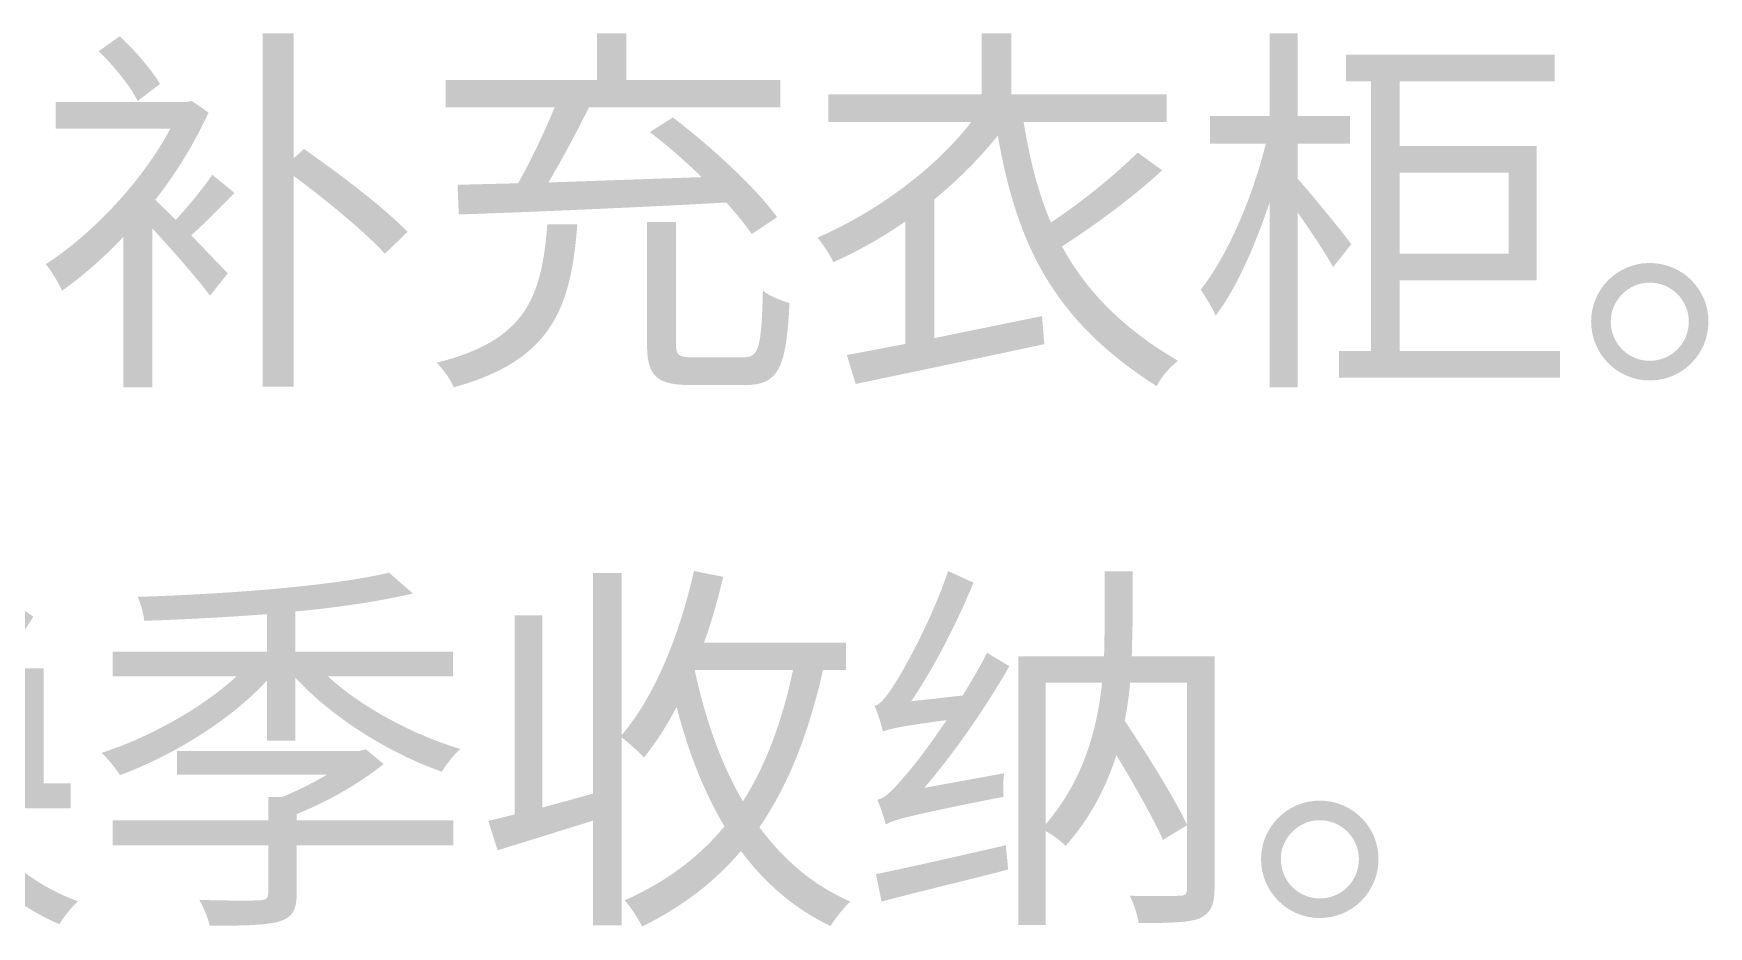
# Model space of a CAD drawing. Header units: millimetres. Extents: x -4600 to 229000, y -4300 to 19460.
# Drawn here: x 101596 to 102842, y 12971 to 13636 of the extents above; entities that cross this region are included whole.
import ezdxf

# ---------------------------------------------------------------- set-up
doc = ezdxf.new("R2010")
doc.units = ezdxf.units.MM
doc.header["$LTSCALE"] = 100
doc.layers.add('A-NOTE', color=7, linetype='Continuous', lineweight=18)

# ---------------------------------------------------------------- blocks, each defined once
blk = doc.blocks.new('A03_SHEET')
at = {"layer": 'A-NOTE'}
h = blk.add_hatch(color=256, dxfattribs=at)
edge = h.paths.add_edge_path()
edge.add_line((21766.6, 13635.7), (21766.6, 13372.9))
edge.add_line((21766.6, 13372.9), (21789.5, 13372.9))
edge.add_line((21789.5, 13372.9), (21789.5, 13529.7))
edge.add_spline(control_points=[(21789.5, 13529.7), (21814.4, 13511.3), (21842.8, 13487.8), (21857.4, 13471.8)], knot_values=[0, 0, 0, 0, 1, 1, 1, 1], degree=3, periodic=0)
edge.add_line((21857.4, 13471.8), (21874.3, 13488.1))
edge.add_spline(control_points=[(21874.3, 13488.1), (21857.7, 13505.3), (21823.3, 13531.7), (21797.2, 13549.7)], knot_values=[0, 0, 0, 0, 1, 1, 1, 1], degree=3, periodic=0)
edge.add_line((21797.2, 13549.7), (21789.5, 13542.8))
edge.add_line((21789.5, 13542.8), (21789.5, 13635.7))
edge.add_line((21789.5, 13635.7), (21766.6, 13635.7))
h = blk.add_hatch(color=256, dxfattribs=at)
edge = h.paths.add_edge_path()
edge.add_line((22015.2, 13635.7), (22015.2, 13601))
edge.add_line((22015.2, 13601), (21902.6, 13601))
edge.add_line((21902.6, 13601), (21902.6, 13580.6))
edge.add_line((21902.6, 13580.6), (21983.7, 13580.6))
edge.add_spline(control_points=[(21983.7, 13580.6), (21976.3, 13562.6), (21966, 13540.8), (21956.5, 13524.2)], knot_values=[0, 0, 0, 0, 1, 1, 1, 1], degree=3, periodic=0)
edge.add_line((21956.5, 13524.2), (21911.5, 13523.1))
edge.add_line((21911.5, 13523.1), (21912.4, 13501))
edge.add_spline(control_points=[(21912.4, 13501), (21962.5, 13502.7), (22039.3, 13505.9), (22111.5, 13509.9)], knot_values=[0, 0, 0, 0, 1, 1, 1, 1], degree=3, periodic=0)
edge.add_spline(control_points=[(22111.5, 13509.9), (22119.2, 13501.3), (22125.8, 13493.3), (22130.4, 13486.4)], knot_values=[0, 0, 0, 0, 1, 1, 1, 1], degree=3, periodic=0)
edge.add_line((22130.4, 13486.4), (22149.3, 13499))
edge.add_spline(control_points=[(22149.3, 13499), (22133.6, 13520.8), (22100, 13551.7), (22071.7, 13573.2)], knot_values=[0, 0, 0, 0, 1, 1, 1, 1], degree=3, periodic=0)
edge.add_line((22071.7, 13573.2), (22054.5, 13562.3))
edge.add_spline(control_points=[(22054.5, 13562.3), (22067.4, 13552.6), (22080.8, 13540.8), (22093.2, 13528.8)], knot_values=[0, 0, 0, 0, 1, 1, 1, 1], degree=3, periodic=0)
edge.add_line((22093.2, 13528.8), (21979.1, 13524.8))
edge.add_spline(control_points=[(21979.1, 13524.8), (21989.2, 13541.7), (22000.1, 13562.3), (22009.2, 13580.6)], knot_values=[0, 0, 0, 0, 1, 1, 1, 1], degree=3, periodic=0)
edge.add_line((22009.2, 13580.6), (22151.6, 13580.6))
edge.add_line((22151.6, 13580.6), (22151.6, 13601))
edge.add_line((22151.6, 13601), (22037, 13601))
edge.add_line((22037, 13601), (22037, 13635.7))
edge.add_line((22037, 13635.7), (22015.2, 13635.7))
h = blk.add_hatch(color=256, dxfattribs=at)
edge = h.paths.add_edge_path()
edge.add_line((22301.4, 13635.7), (22301.4, 13590.4))
edge.add_line((22301.4, 13590.4), (22187.4, 13590.4))
edge.add_line((22187.4, 13590.4), (22187.4, 13569.8))
edge.add_line((22187.4, 13569.8), (22293.7, 13569.8))
edge.add_spline(control_points=[(22293.7, 13569.8), (22267.6, 13535.7), (22224.1, 13503.3), (22179.4, 13483.8)], knot_values=[0, 0, 0, 0, 1, 1, 1, 1], degree=3, periodic=0)
edge.add_spline(control_points=[(22179.4, 13483.8), (22182.8, 13479.5), (22188.9, 13470.9), (22191.1, 13465.5)], knot_values=[0, 0, 0, 0, 1, 1, 1, 1], degree=3, periodic=0)
edge.add_spline(control_points=[(22191.1, 13465.5), (22209.8, 13473.8), (22227.8, 13484.1), (22244.7, 13495.8)], knot_values=[0, 0, 0, 0, 1, 1, 1, 1], degree=3, periodic=0)
edge.add_line((22244.7, 13495.8), (22244.7, 13404.7))
edge.add_line((22244.7, 13404.7), (22201.2, 13396.4))
edge.add_line((22201.2, 13396.4), (22207.8, 13374.9))
edge.add_spline(control_points=[(22207.8, 13374.9), (22245, 13382.7), (22298.6, 13393.9), (22348.1, 13404.5)], knot_values=[0, 0, 0, 0, 1, 1, 1, 1], degree=3, periodic=0)
edge.add_line((22348.1, 13404.5), (22346.4, 13425.4))
edge.add_line((22346.4, 13425.4), (22266.2, 13409))
edge.add_line((22266.2, 13409), (22266.2, 13512.2))
edge.add_spline(control_points=[(22266.2, 13512.2), (22284, 13526.8), (22300, 13542.8), (22313.5, 13559.7)], knot_values=[0, 0, 0, 0, 1, 1, 1, 1], degree=3, periodic=0)
edge.add_spline(control_points=[(22313.5, 13559.7), (22327.8, 13477.8), (22355.3, 13421.9), (22431.8, 13373.2)], knot_values=[0, 0, 0, 0, 1, 1, 1, 1], degree=3, periodic=0)
edge.add_spline(control_points=[(22431.8, 13373.2), (22434.7, 13379.8), (22441.8, 13387.8), (22447.6, 13392.1)], knot_values=[0, 0, 0, 0, 1, 1, 1, 1], degree=3, periodic=0)
edge.add_spline(control_points=[(22447.6, 13392.1), (22406, 13416.5), (22379.4, 13444), (22361.3, 13477.2)], knot_values=[0, 0, 0, 0, 1, 1, 1, 1], degree=3, periodic=0)
edge.add_spline(control_points=[(22361.3, 13477.2), (22384.8, 13492.4), (22414.3, 13513.9), (22435.8, 13533.9)], knot_values=[0, 0, 0, 0, 1, 1, 1, 1], degree=3, periodic=0)
edge.add_line((22435.8, 13533.9), (22417.5, 13547.1))
edge.add_spline(control_points=[(22417.5, 13547.1), (22401.1, 13530.5), (22375.4, 13509.9), (22353, 13495)], knot_values=[0, 0, 0, 0, 1, 1, 1, 1], degree=3, periodic=0)
edge.add_spline(control_points=[(22353, 13495), (22343.6, 13517), (22337.3, 13541.7), (22332.7, 13569.8)], knot_values=[0, 0, 0, 0, 1, 1, 1, 1], degree=3, periodic=0)
edge.add_line((22332.7, 13569.8), (22439.2, 13569.8))
edge.add_line((22439.2, 13569.8), (22439.2, 13590.4))
edge.add_line((22439.2, 13590.4), (22323.5, 13590.4))
edge.add_line((22323.5, 13590.4), (22323.5, 13635.7))
edge.add_line((22323.5, 13635.7), (22301.4, 13635.7))
h = blk.add_hatch(color=256, dxfattribs=at)
edge = h.paths.add_edge_path()
edge.add_line((22515.7, 13635.7), (22515.7, 13574.3))
edge.add_line((22515.7, 13574.3), (22471.3, 13574.3))
edge.add_line((22471.3, 13574.3), (22471.3, 13553.7))
edge.add_line((22471.3, 13553.7), (22512.9, 13553.7))
edge.add_spline(control_points=[(22512.9, 13553.7), (22503.4, 13514.2), (22483.9, 13469.2), (22464.5, 13445.1)], knot_values=[0, 0, 0, 0, 1, 1, 1, 1], degree=3, periodic=0)
edge.add_spline(control_points=[(22464.5, 13445.1), (22467.9, 13440), (22473.3, 13431.4), (22475.6, 13425.7)], knot_values=[0, 0, 0, 0, 1, 1, 1, 1], degree=3, periodic=0)
edge.add_spline(control_points=[(22475.6, 13425.7), (22490.5, 13445.1), (22504.9, 13477.2), (22515.7, 13509.9)], knot_values=[0, 0, 0, 0, 1, 1, 1, 1], degree=3, periodic=0)
edge.add_line((22515.7, 13509.9), (22515.7, 13372.4))
edge.add_line((22515.7, 13372.4), (22536.7, 13372.4))
edge.add_line((22536.7, 13372.4), (22536.7, 13502.4))
edge.add_spline(control_points=[(22536.7, 13502.4), (22546.7, 13488.4), (22558.1, 13470.9), (22563, 13461.8)], knot_values=[0, 0, 0, 0, 1, 1, 1, 1], degree=3, periodic=0)
edge.add_line((22563, 13461.8), (22576.5, 13478.9))
edge.add_spline(control_points=[(22576.5, 13478.9), (22570.8, 13487), (22545.8, 13517.3), (22536.7, 13527.6)], knot_values=[0, 0, 0, 0, 1, 1, 1, 1], degree=3, periodic=0)
edge.add_line((22536.7, 13527.6), (22536.7, 13553.7))
edge.add_line((22536.7, 13553.7), (22575.6, 13553.7))
edge.add_line((22575.6, 13553.7), (22575.6, 13574.3))
edge.add_line((22575.6, 13574.3), (22536.7, 13574.3))
edge.add_line((22536.7, 13574.3), (22536.7, 13635.7))
edge.add_line((22536.7, 13635.7), (22515.7, 13635.7))
h = blk.add_hatch(color=256, dxfattribs=at)
edge = h.paths.add_edge_path()
edge.add_spline(control_points=[(21644.5, 13622.5), (21655.7, 13611.6), (21668.3, 13596.1), (21673.5, 13585.5)], knot_values=[0, 0, 0, 0, 1, 1, 1, 1], degree=3, periodic=0)
edge.add_line((21673.5, 13585.5), (21690.1, 13598.1))
edge.add_spline(control_points=[(21690.1, 13598.1), (21684.1, 13608.2), (21671.7, 13623), (21660, 13633.6)], knot_values=[0, 0, 0, 0, 1, 1, 1, 1], degree=3, periodic=0)
edge.add_line((21660, 13633.6), (21644.5, 13622.5))
h = blk.add_hatch(color=256, dxfattribs=at)
h.paths.add_polyline_path([(22567.3, 13399.3), (22567.3, 13379.5), (22731.8, 13379.5), (22731.8, 13399.3), (22612.6, 13399.3), (22612.6, 13452), (22714.6, 13452), (22714.6, 13552), (22612.6, 13552), (22612.6, 13600.1), (22728, 13600.1), (22728, 13619.9), (22572.5, 13619.9), (22572.5, 13600.1), (22591.1, 13600.1), (22591.1, 13399.3), (22567.3, 13399.3)])
h.paths.add_polyline_path([(22612.6, 13532.2), (22693.7, 13532.2), (22693.7, 13471.8), (22612.6, 13471.8), (22612.6, 13532.2)], flags=0)
h = blk.add_hatch(color=256, dxfattribs=at)
edge = h.paths.add_edge_path()
edge.add_line((21612.4, 13584.7), (21612.4, 13564.9))
edge.add_line((21612.4, 13564.9), (21697.8, 13564.9))
edge.add_spline(control_points=[(21697.8, 13564.9), (21676.9, 13525.6), (21639.4, 13486.1), (21605, 13464)], knot_values=[0, 0, 0, 0, 1, 1, 1, 1], degree=3, periodic=0)
edge.add_spline(control_points=[(21605, 13464), (21608.7, 13460), (21614.7, 13450), (21617.3, 13444.3)], knot_values=[0, 0, 0, 0, 1, 1, 1, 1], degree=3, periodic=0)
edge.add_spline(control_points=[(21617.3, 13444.3), (21632.2, 13454.9), (21648, 13468.6), (21662.9, 13484.4)], knot_values=[0, 0, 0, 0, 1, 1, 1, 1], degree=3, periodic=0)
edge.add_line((21662.9, 13484.4), (21662.9, 13372.4))
edge.add_line((21662.9, 13372.4), (21684.3, 13372.4))
edge.add_line((21684.3, 13372.4), (21684.3, 13490.7))
edge.add_spline(control_points=[(21684.3, 13490.7), (21699.2, 13474.6), (21719, 13452), (21727.3, 13440.6)], knot_values=[0, 0, 0, 0, 1, 1, 1, 1], degree=3, periodic=0)
edge.add_line((21727.3, 13440.6), (21740.5, 13457.2))
edge.add_line((21740.5, 13457.2), (21713.3, 13485.5))
edge.add_spline(control_points=[(21713.3, 13485.5), (21723.3, 13494.4), (21735, 13506.4), (21745.6, 13517)], knot_values=[0, 0, 0, 0, 1, 1, 1, 1], degree=3, periodic=0)
edge.add_line((21745.6, 13517), (21729, 13530.5))
edge.add_spline(control_points=[(21729, 13530.5), (21722.4, 13520.8), (21711.6, 13507.6), (21701.8, 13497)], knot_values=[0, 0, 0, 0, 1, 1, 1, 1], degree=3, periodic=0)
edge.add_line((21701.8, 13497), (21686.6, 13511.9))
edge.add_spline(control_points=[(21686.6, 13511.9), (21702.4, 13532.2), (21716.1, 13554.6), (21726.2, 13576.9)], knot_values=[0, 0, 0, 0, 1, 1, 1, 1], degree=3, periodic=0)
edge.add_line((21726.2, 13576.9), (21713.6, 13585.5))
edge.add_line((21713.6, 13585.5), (21709.5, 13584.7))
edge.add_line((21709.5, 13584.7), (21612.4, 13584.7))
h = blk.add_hatch(color=256, dxfattribs=at)
edge = h.paths.add_edge_path()
edge.add_spline(control_points=[(21978.3, 13493.6), (21974, 13440), (21963.1, 13407.3), (21895.8, 13390.7)], knot_values=[0, 0, 0, 0, 1, 1, 1, 1], degree=3, periodic=0)
edge.add_spline(control_points=[(21895.8, 13390.7), (21900.6, 13386.4), (21906.4, 13377.8), (21908.7, 13372.4)], knot_values=[0, 0, 0, 0, 1, 1, 1, 1], degree=3, periodic=0)
edge.add_spline(control_points=[(21908.7, 13372.4), (21981.4, 13392.4), (21996, 13431.1), (22000.6, 13493.6)], knot_values=[0, 0, 0, 0, 1, 1, 1, 1], degree=3, periodic=0)
edge.add_line((22000.6, 13493.6), (21978.3, 13493.6))
h = blk.add_hatch(color=256, dxfattribs=at)
edge = h.paths.add_edge_path()
edge.add_line((22052.5, 13495.3), (22052.5, 13405))
edge.add_spline(control_points=[(22052.5, 13405), (22052.5, 13381), (22059.1, 13374.1), (22084.9, 13374.1), (22090.3, 13374.1), (22120.1, 13374.1), (22125.8, 13374.1), (22150.2, 13374.1), (22156.2, 13386.4), (22158.5, 13435.1)], knot_values=[0, 0, 0, 0, 1, 1, 1, 2, 2, 2, 3, 3, 3, 3], degree=3, periodic=0)
edge.add_spline(control_points=[(22158.5, 13435.1), (22152.8, 13436.8), (22143.3, 13440.3), (22138.7, 13444.3)], knot_values=[0, 0, 0, 0, 1, 1, 1, 1], degree=3, periodic=0)
edge.add_spline(control_points=[(22138.7, 13444.3), (22137.6, 13401), (22135.6, 13394.7), (22124.1, 13394.7), (22117.2, 13394.7), (22092.6, 13394.7), (22087.1, 13394.7), (22076, 13394.7), (22074, 13396.1), (22074, 13405)], knot_values=[0, 0, 0, 0, 1, 1, 1, 2, 2, 2, 3, 3, 3, 3], degree=3, periodic=0)
edge.add_line((22074, 13405), (22074, 13495.3))
edge.add_line((22074, 13495.3), (22052.5, 13495.3))
h = blk.add_hatch(color=256, dxfattribs=at)
edge = h.paths.add_edge_path()
edge.add_spline(control_points=[(22798.5, 13464.9), (22774.7, 13464.9), (22755, 13445.4), (22755, 13421.4), (22755, 13397), (22774.7, 13377.5), (22798.5, 13377.5), (22822.9, 13377.5), (22842.3, 13397), (22842.3, 13421.4), (22842.3, 13445.4), (22822.9, 13464.9), (22798.5, 13464.9)], knot_values=[0, 0, 0, 0, 1, 1, 1, 2, 2, 2, 3, 3, 3, 4, 4, 4, 4], degree=3, periodic=0)
edge = h.paths.add_edge_path(flags=0)
edge.add_spline(control_points=[(22798.5, 13392.1), (22782.8, 13392.1), (22769.6, 13405), (22769.6, 13421.4), (22769.6, 13437.1), (22782.8, 13450.3), (22798.5, 13450.3), (22814.8, 13450.3), (22827.7, 13437.1), (22827.7, 13421.4), (22827.7, 13405), (22814.8, 13392.1), (22798.5, 13392.1)], knot_values=[0, 0, 0, 0, 1, 1, 1, 2, 2, 2, 3, 3, 3, 4, 4, 4, 4], degree=3, periodic=0)
h = blk.add_hatch(color=256, dxfattribs=at)
edge = h.paths.add_edge_path()
edge.add_line((21446.8, 13077.8), (21446.8, 13059.2))
edge.add_line((21446.8, 13059.2), (21516.2, 13059.2))
edge.add_spline(control_points=[(21516.2, 13059.2), (21504.7, 13034.2), (21480.9, 13008.8), (21431.4, 12987)], knot_values=[0, 0, 0, 0, 1, 1, 1, 1], degree=3, periodic=0)
edge.add_spline(control_points=[(21431.4, 12987), (21435.9, 12983), (21442.5, 12976.1), (21445.7, 12971.8)], knot_values=[0, 0, 0, 0, 1, 1, 1, 1], degree=3, periodic=0)
edge.add_spline(control_points=[(21445.7, 12971.8), (21494.4, 12994.7), (21519.9, 13021.6), (21533.4, 13048.3)], knot_values=[0, 0, 0, 0, 1, 1, 1, 1], degree=3, periodic=0)
edge.add_spline(control_points=[(21533.4, 13048.3), (21551.7, 13014.5), (21581.2, 12987), (21615.3, 12972.9)], knot_values=[0, 0, 0, 0, 1, 1, 1, 1], degree=3, periodic=0)
edge.add_spline(control_points=[(21615.3, 12972.9), (21618.2, 12978.1), (21624.5, 12985.8), (21629, 12990.1)], knot_values=[0, 0, 0, 0, 1, 1, 1, 1], degree=3, periodic=0)
edge.add_spline(control_points=[(21629, 12990.1), (21594.4, 13002.2), (21564.6, 13027.9), (21548.3, 13059.2)], knot_values=[0, 0, 0, 0, 1, 1, 1, 1], degree=3, periodic=0)
edge.add_line((21548.3, 13059.2), (21623.6, 13059.2))
edge.add_line((21623.6, 13059.2), (21623.6, 13077.8))
edge.add_line((21623.6, 13077.8), (21603.5, 13077.8))
edge.add_line((21603.5, 13077.8), (21603.5, 13163.2))
edge.add_line((21603.5, 13163.2), (21566.3, 13163.2))
edge.add_spline(control_points=[(21566.3, 13163.2), (21577.2, 13175.2), (21588.4, 13189.2), (21595.8, 13201.8)], knot_values=[0, 0, 0, 0, 1, 1, 1, 1], degree=3, periodic=0)
edge.add_line((21595.8, 13201.8), (21581.5, 13211.6))
edge.add_line((21581.5, 13211.6), (21578, 13210.4))
edge.add_line((21578, 13210.4), (21516.2, 13210.4))
edge.add_spline(control_points=[(21516.2, 13210.4), (21520.2, 13217.9), (21523.9, 13225.1), (21527.1, 13232.2)], knot_values=[0, 0, 0, 0, 1, 1, 1, 1], degree=3, periodic=0)
edge.add_line((21527.1, 13232.2), (21505.3, 13236.2))
edge.add_spline(control_points=[(21505.3, 13236.2), (21495.3, 13211.9), (21476.1, 13181.5), (21448, 13158.9)], knot_values=[0, 0, 0, 0, 1, 1, 1, 1], degree=3, periodic=0)
edge.add_spline(control_points=[(21448, 13158.9), (21452.6, 13155.7), (21459.4, 13148.6), (21462.6, 13143.7)], knot_values=[0, 0, 0, 0, 1, 1, 1, 1], degree=3, periodic=0)
edge.add_line((21462.6, 13143.7), (21467.7, 13148.3))
edge.add_line((21467.7, 13148.3), (21467.7, 13077.8))
edge.add_line((21467.7, 13077.8), (21446.8, 13077.8))
edge = h.paths.add_edge_path(flags=0)
edge.add_line((21582.1, 13077.8), (21543.7, 13077.8))
edge.add_spline(control_points=[(21543.7, 13077.8), (21546.8, 13091.3), (21547.4, 13104.2), (21547.4, 13115.6)], knot_values=[0, 0, 0, 0, 1, 1, 1, 1], degree=3, periodic=0)
edge.add_line((21547.4, 13115.6), (21547.4, 13146))
edge.add_line((21547.4, 13146), (21582.1, 13146))
edge.add_line((21582.1, 13146), (21582.1, 13077.8))
edge = h.paths.add_edge_path(flags=0)
edge.add_line((21488.4, 13077.8), (21488.4, 13146))
edge.add_line((21488.4, 13146), (21526.5, 13146))
edge.add_line((21526.5, 13146), (21526.5, 13115.9))
edge.add_spline(control_points=[(21526.5, 13115.9), (21526.5, 13104.4), (21525.9, 13091.5), (21522.8, 13077.8)], knot_values=[0, 0, 0, 0, 1, 1, 1, 1], degree=3, periodic=0)
edge.add_line((21522.8, 13077.8), (21488.4, 13077.8))
edge = h.paths.add_edge_path(flags=0)
edge.add_line((21505, 13192.1), (21564.6, 13192.1))
edge.add_spline(control_points=[(21564.6, 13192.1), (21558, 13182.4), (21549.7, 13171.8), (21541.7, 13163.2)], knot_values=[0, 0, 0, 0, 1, 1, 1, 1], degree=3, periodic=0)
edge.add_line((21541.7, 13163.2), (21482.6, 13163.2))
edge.add_spline(control_points=[(21482.6, 13163.2), (21491, 13172.6), (21498.4, 13182.4), (21505, 13192.1)], knot_values=[0, 0, 0, 0, 1, 1, 1, 1], degree=3, periodic=0)
h = blk.add_hatch(color=256, dxfattribs=at)
edge = h.paths.add_edge_path()
edge.add_spline(control_points=[(21860.5, 13234.5), (21819, 13224.5), (21739.1, 13218.5), (21673.5, 13216.5)], knot_values=[0, 0, 0, 0, 1, 1, 1, 1], degree=3, periodic=0)
edge.add_spline(control_points=[(21673.5, 13216.5), (21675.5, 13211.9), (21678, 13203.9), (21678.3, 13198.7)], knot_values=[0, 0, 0, 0, 1, 1, 1, 1], degree=3, periodic=0)
edge.add_spline(control_points=[(21678.3, 13198.7), (21707.5, 13199.6), (21739.1, 13201.3), (21769.7, 13203.6)], knot_values=[0, 0, 0, 0, 1, 1, 1, 1], degree=3, periodic=0)
edge.add_line((21769.7, 13203.6), (21769.7, 13175.8))
edge.add_line((21769.7, 13175.8), (21654.8, 13175.8))
edge.add_line((21654.8, 13175.8), (21654.8, 13157.4))
edge.add_line((21654.8, 13157.4), (21747.1, 13157.4))
edge.add_spline(control_points=[(21747.1, 13157.4), (21721, 13133.4), (21681.5, 13111.6), (21646.5, 13100.4)], knot_values=[0, 0, 0, 0, 1, 1, 1, 1], degree=3, periodic=0)
edge.add_spline(control_points=[(21646.5, 13100.4), (21651.1, 13096.4), (21657.1, 13089), (21660.3, 13083.8)], knot_values=[0, 0, 0, 0, 1, 1, 1, 1], degree=3, periodic=0)
edge.add_spline(control_points=[(21660.3, 13083.8), (21698.4, 13097.9), (21742.2, 13124.2), (21769.7, 13154.3)], knot_values=[0, 0, 0, 0, 1, 1, 1, 1], degree=3, periodic=0)
edge.add_line((21769.7, 13154.3), (21769.7, 13109.6))
edge.add_line((21769.7, 13109.6), (21790.9, 13109.6))
edge.add_line((21790.9, 13109.6), (21790.9, 13156.3))
edge.add_spline(control_points=[(21790.9, 13156.3), (21817.8, 13126.8), (21861.1, 13099.9), (21899.8, 13086.4)], knot_values=[0, 0, 0, 0, 1, 1, 1, 1], degree=3, periodic=0)
edge.add_spline(control_points=[(21899.8, 13086.4), (21902.9, 13091.5), (21908.9, 13099.3), (21913.5, 13103.3)], knot_values=[0, 0, 0, 0, 1, 1, 1, 1], degree=3, periodic=0)
edge.add_spline(control_points=[(21913.5, 13103.3), (21879.2, 13113.6), (21839.9, 13134.2), (21815, 13157.4)], knot_values=[0, 0, 0, 0, 1, 1, 1, 1], degree=3, periodic=0)
edge.add_line((21815, 13157.4), (21908.1, 13157.4))
edge.add_line((21908.1, 13157.4), (21908.1, 13175.8))
edge.add_line((21908.1, 13175.8), (21790.9, 13175.8))
edge.add_line((21790.9, 13175.8), (21790.9, 13205.6))
edge.add_spline(control_points=[(21790.9, 13205.6), (21823.6, 13208.7), (21854.2, 13213.3), (21878.3, 13219)], knot_values=[0, 0, 0, 0, 1, 1, 1, 1], degree=3, periodic=0)
edge.add_line((21878.3, 13219), (21860.5, 13234.5))
h = blk.add_hatch(color=256, dxfattribs=at)
edge = h.paths.add_edge_path()
edge.add_spline(control_points=[(22087.4, 13235.7), (22076.8, 13188.4), (22058.5, 13142.8), (22033.6, 13113.6)], knot_values=[0, 0, 0, 0, 1, 1, 1, 1], degree=3, periodic=0)
edge.add_line((22033.6, 13113.6), (22033.6, 13234.2))
edge.add_line((22033.6, 13234.2), (22012.4, 13234.2))
edge.add_line((22012.4, 13234.2), (22012.4, 13070.1))
edge.add_line((22012.4, 13070.1), (21974.6, 13059.7))
edge.add_line((21974.6, 13059.7), (21974.6, 13202.7))
edge.add_line((21974.6, 13202.7), (21953.9, 13202.7))
edge.add_line((21953.9, 13202.7), (21953.9, 13054.6))
edge.add_line((21953.9, 13054.6), (21934.4, 13049.7))
edge.add_line((21934.4, 13049.7), (21941.3, 13027.9))
edge.add_line((21941.3, 13027.9), (22012.4, 13050))
edge.add_line((22012.4, 13050), (22012.4, 12972.1))
edge.add_line((22012.4, 12972.1), (22033.6, 12972.1))
edge.add_line((22033.6, 12972.1), (22033.6, 13111.9))
edge.add_spline(control_points=[(22033.6, 13111.9), (22038.7, 13107.9), (22047, 13100.7), (22050.2, 13097)], knot_values=[0, 0, 0, 0, 1, 1, 1, 1], degree=3, periodic=0)
edge.add_spline(control_points=[(22050.2, 13097), (22058.8, 13107.6), (22067.1, 13120.5), (22074.5, 13134.5)], knot_values=[0, 0, 0, 0, 1, 1, 1, 1], degree=3, periodic=0)
edge.add_spline(control_points=[(22074.5, 13134.5), (22083.1, 13101.3), (22094.9, 13071.2), (22110.1, 13045.7)], knot_values=[0, 0, 0, 0, 1, 1, 1, 1], degree=3, periodic=0)
edge.add_spline(control_points=[(22110.1, 13045.7), (22090.9, 13022.5), (22066.8, 13004.5), (22035.9, 12990.7)], knot_values=[0, 0, 0, 0, 1, 1, 1, 1], degree=3, periodic=0)
edge.add_spline(control_points=[(22035.9, 12990.7), (22040.2, 12985.8), (22046.5, 12976.4), (22048.8, 12971.2)], knot_values=[0, 0, 0, 0, 1, 1, 1, 1], degree=3, periodic=0)
edge.add_spline(control_points=[(22048.8, 12971.2), (22078.6, 12985.8), (22102.9, 13004.5), (22122.4, 13027.4)], knot_values=[0, 0, 0, 0, 1, 1, 1, 1], degree=3, periodic=0)
edge.add_spline(control_points=[(22122.4, 13027.4), (22140.2, 13003.3), (22162.2, 12984.4), (22189.1, 12971.5)], knot_values=[0, 0, 0, 0, 1, 1, 1, 1], degree=3, periodic=0)
edge.add_spline(control_points=[(22189.1, 12971.5), (22192.3, 12977.2), (22199.2, 12985.5), (22203.8, 12989.8)], knot_values=[0, 0, 0, 0, 1, 1, 1, 1], degree=3, periodic=0)
edge.add_spline(control_points=[(22203.8, 12989.8), (22176.2, 13001.6), (22154.2, 13020.8), (22136.1, 13045.1)], knot_values=[0, 0, 0, 0, 1, 1, 1, 1], degree=3, periodic=0)
edge.add_spline(control_points=[(22136.1, 13045.1), (22157.9, 13076.7), (22172.8, 13115), (22183.4, 13162)], knot_values=[0, 0, 0, 0, 1, 1, 1, 1], degree=3, periodic=0)
edge.add_line((22183.4, 13162), (22200.6, 13162))
edge.add_line((22200.6, 13162), (22200.6, 13182.4))
edge.add_line((22200.6, 13182.4), (22094.9, 13182.4))
edge.add_spline(control_points=[(22094.9, 13182.4), (22100.6, 13198.1), (22105.2, 13214.7), (22109.2, 13231.4)], knot_values=[0, 0, 0, 0, 1, 1, 1, 1], degree=3, periodic=0)
edge.add_line((22109.2, 13231.4), (22087.4, 13235.7))
edge = h.paths.add_edge_path(flags=0)
edge.add_spline(control_points=[(22161.1, 13162), (22153, 13123.6), (22141, 13091.3), (22123.8, 13064.3)], knot_values=[0, 0, 0, 0, 1, 1, 1, 1], degree=3, periodic=0)
edge.add_spline(control_points=[(22123.8, 13064.3), (22107.5, 13092.4), (22095.7, 13125.6), (22088, 13162)], knot_values=[0, 0, 0, 0, 1, 1, 1, 1], degree=3, periodic=0)
edge.add_line((22088, 13162), (22161.1, 13162))
h = blk.add_hatch(color=256, dxfattribs=at)
edge = h.paths.add_edge_path()
edge.add_spline(control_points=[(22228.1, 13116.2), (22232.4, 13118.2), (22239.3, 13119.9), (22275.4, 13124.8)], knot_values=[0, 0, 0, 0, 1, 1, 1, 1], degree=3, periodic=0)
edge.add_spline(control_points=[(22275.4, 13124.8), (22262.5, 13105.6), (22250.7, 13090.4), (22245.6, 13084.7)], knot_values=[0, 0, 0, 0, 1, 1, 1, 1], degree=3, periodic=0)
edge.add_spline(control_points=[(22245.6, 13084.7), (22236.4, 13073.8), (22229.8, 13066.6), (22223.8, 13065.5)], knot_values=[0, 0, 0, 0, 1, 1, 1, 1], degree=3, periodic=0)
edge.add_spline(control_points=[(22223.8, 13065.5), (22226.1, 13060.6), (22229.2, 13051.2), (22230.1, 13047.1)], knot_values=[0, 0, 0, 0, 1, 1, 1, 1], degree=3, periodic=0)
edge.add_spline(control_points=[(22230.1, 13047.1), (22235.8, 13050.6), (22245.6, 13053.4), (22317.8, 13067.8)], knot_values=[0, 0, 0, 0, 1, 1, 1, 1], degree=3, periodic=0)
edge.add_spline(control_points=[(22317.8, 13067.8), (22317.5, 13072.1), (22317.5, 13079.8), (22318.1, 13085.2)], knot_values=[0, 0, 0, 0, 1, 1, 1, 1], degree=3, periodic=0)
edge.add_line((22318.1, 13085.2), (22258.8, 13074.4))
edge.add_spline(control_points=[(22258.8, 13074.4), (22281.1, 13100.4), (22303.5, 13132.5), (22322.1, 13164.9)], knot_values=[0, 0, 0, 0, 1, 1, 1, 1], degree=3, periodic=0)
edge.add_line((22322.1, 13164.9), (22305.5, 13174.9))
edge.add_spline(control_points=[(22305.5, 13174.9), (22300, 13164), (22293.7, 13153.4), (22287.4, 13143.1)], knot_values=[0, 0, 0, 0, 1, 1, 1, 1], degree=3, periodic=0)
edge.add_line((22287.4, 13143.1), (22249, 13138.8))
edge.add_spline(control_points=[(22249, 13138.8), (22266.2, 13164), (22282.8, 13196.4), (22295.4, 13227.1)], knot_values=[0, 0, 0, 0, 1, 1, 1, 1], degree=3, periodic=0)
edge.add_line((22295.4, 13227.1), (22276.5, 13235.7))
edge.add_spline(control_points=[(22276.5, 13235.7), (22265.1, 13201), (22244.1, 13163.2), (22237.8, 13153.4), (22231.5, 13143.4), (22226.7, 13136.5), (22221.8, 13135.4)], knot_values=[0, 0, 0, 0, 1, 1, 1, 2, 2, 2, 2], degree=3, periodic=0)
edge.add_spline(control_points=[(22221.8, 13135.4), (22224.1, 13130.2), (22227.2, 13120.2), (22228.1, 13116.2)], knot_values=[0, 0, 0, 0, 1, 1, 1, 1], degree=3, periodic=0)
h = blk.add_hatch(color=256, dxfattribs=at)
edge = h.paths.add_edge_path()
edge.add_line((22393.1, 13235.4), (22393.1, 13197.6))
edge.add_line((22393.1, 13197.6), (22392.6, 13172.3))
edge.add_line((22392.6, 13172.3), (22328.9, 13172.3))
edge.add_line((22328.9, 13172.3), (22328.9, 12972.4))
edge.add_line((22328.9, 12972.4), (22349, 12972.4))
edge.add_line((22349, 12972.4), (22349, 13042.3))
edge.add_spline(control_points=[(22349, 13042.3), (22354.2, 13039.4), (22360.5, 13034.8), (22363.9, 13031.1)], knot_values=[0, 0, 0, 0, 1, 1, 1, 1], degree=3, periodic=0)
edge.add_spline(control_points=[(22363.9, 13031.1), (22382.5, 13052), (22394.3, 13075.2), (22401.7, 13098.7)], knot_values=[0, 0, 0, 0, 1, 1, 1, 1], degree=3, periodic=0)
edge.add_spline(control_points=[(22401.7, 13098.7), (22415.5, 13076.1), (22429.2, 13051.7), (22436.4, 13035.7)], knot_values=[0, 0, 0, 0, 1, 1, 1, 1], degree=3, periodic=0)
edge.add_line((22436.4, 13035.7), (22454.4, 13046.6))
edge.add_spline(control_points=[(22454.4, 13046.6), (22445.3, 13066.3), (22425.2, 13098.4), (22408, 13124.2)], knot_values=[0, 0, 0, 0, 1, 1, 1, 1], degree=3, periodic=0)
edge.add_spline(control_points=[(22408, 13124.2), (22409.7, 13133.7), (22411.2, 13143.1), (22412, 13152.6)], knot_values=[0, 0, 0, 0, 1, 1, 1, 1], degree=3, periodic=0)
edge.add_line((22412, 13152.6), (22454.4, 13152.6))
edge.add_line((22454.4, 13152.6), (22454.4, 12999.6))
edge.add_spline(control_points=[(22454.4, 12999.6), (22454.4, 12995.6), (22453, 12994.1), (22448.7, 12994.1)], knot_values=[0, 0, 0, 0, 1, 1, 1, 1], degree=3, periodic=0)
edge.add_spline(control_points=[(22448.7, 12994.1), (22444.1, 12993.9), (22428.4, 12993.6), (22411.7, 12994.1)], knot_values=[0, 0, 0, 0, 1, 1, 1, 1], degree=3, periodic=0)
edge.add_spline(control_points=[(22411.7, 12994.1), (22414.6, 12988.7), (22417.5, 12979.5), (22418.3, 12973.8)], knot_values=[0, 0, 0, 0, 1, 1, 1, 1], degree=3, periodic=0)
edge.add_spline(control_points=[(22418.3, 12973.8), (22441, 12973.8), (22455, 12974.1), (22463.6, 12977.2)], knot_values=[0, 0, 0, 0, 1, 1, 1, 1], degree=3, periodic=0)
edge.add_spline(control_points=[(22463.6, 12977.2), (22471.9, 12981), (22474.8, 12987.6), (22474.8, 12999.6)], knot_values=[0, 0, 0, 0, 1, 1, 1, 1], degree=3, periodic=0)
edge.add_line((22474.8, 12999.6), (22474.8, 13172.3))
edge.add_line((22474.8, 13172.3), (22413.2, 13172.3))
edge.add_line((22413.2, 13172.3), (22413.8, 13197.3))
edge.add_line((22413.8, 13197.3), (22413.8, 13235.4))
edge.add_line((22413.8, 13235.4), (22393.1, 13235.4))
edge = h.paths.add_edge_path(flags=0)
edge.add_line((22349, 13047.1), (22349, 13152.6))
edge.add_line((22349, 13152.6), (22391.1, 13152.6))
edge.add_spline(control_points=[(22391.1, 13152.6), (22387.4, 13117.3), (22377.1, 13079.8), (22349, 13047.1)], knot_values=[0, 0, 0, 0, 1, 1, 1, 1], degree=3, periodic=0)
h = blk.add_hatch(color=256, dxfattribs=at)
edge = h.paths.add_edge_path()
edge.add_line((21770.6, 13067.5), (21770.6, 13050.3))
edge.add_line((21770.6, 13050.3), (21654.8, 13050.3))
edge.add_line((21654.8, 13050.3), (21654.8, 13031.7))
edge.add_line((21654.8, 13031.7), (21770.6, 13031.7))
edge.add_line((21770.6, 13031.7), (21770.6, 12996.1))
edge.add_spline(control_points=[(21770.6, 12996.1), (21770.6, 12992.4), (21769.4, 12991), (21764, 12990.7), (21758.5, 12990.4), (21739.9, 12990.4), (21719.3, 12991)], knot_values=[0, 0, 0, 0, 1, 1, 1, 2, 2, 2, 2], degree=3, periodic=0)
edge.add_spline(control_points=[(21719.3, 12991), (21722.4, 12985.5), (21725.9, 12977.8), (21727, 12971.8)], knot_values=[0, 0, 0, 0, 1, 1, 1, 1], degree=3, periodic=0)
edge.add_spline(control_points=[(21727, 12971.8), (21752, 12971.8), (21768.6, 12972.1), (21778.6, 12974.9), (21788.6, 12977.8), (21791.8, 12983.5), (21791.8, 12995.6)], knot_values=[0, 0, 0, 0, 1, 1, 1, 2, 2, 2, 2], degree=3, periodic=0)
edge.add_line((21791.8, 12995.6), (21791.8, 13031.7))
edge.add_line((21791.8, 13031.7), (21908.4, 13031.7))
edge.add_line((21908.4, 13031.7), (21908.4, 13050.3))
edge.add_line((21908.4, 13050.3), (21791.8, 13050.3))
edge.add_line((21791.8, 13050.3), (21791.8, 13054.9))
edge.add_spline(control_points=[(21791.8, 13054.9), (21814.7, 13064), (21839.3, 13078.1), (21856.5, 13092.1)], knot_values=[0, 0, 0, 0, 1, 1, 1, 1], degree=3, periodic=0)
edge.add_line((21856.5, 13092.1), (21843.3, 13103))
edge.add_line((21843.3, 13103), (21838.8, 13101.9))
edge.add_line((21838.8, 13101.9), (21702.7, 13101.9))
edge.add_line((21702.7, 13101.9), (21702.7, 13084.1))
edge.add_line((21702.7, 13084.1), (21814.1, 13084.1))
edge.add_spline(control_points=[(21814.1, 13084.1), (21804.1, 13078.1), (21792.1, 13072.1), (21780.6, 13067.5)], knot_values=[0, 0, 0, 0, 1, 1, 1, 1], degree=3, periodic=0)
edge.add_line((21780.6, 13067.5), (21770.6, 13067.5))
h = blk.add_hatch(color=256, dxfattribs=at)
edge = h.paths.add_edge_path()
edge.add_spline(control_points=[(22553, 13064.9), (22529.2, 13064.9), (22509.4, 13045.4), (22509.4, 13021.4), (22509.4, 12997), (22529.2, 12977.5), (22553, 12977.5), (22577.3, 12977.5), (22596.8, 12997), (22596.8, 13021.4), (22596.8, 13045.4), (22577.3, 13064.9), (22553, 13064.9)], knot_values=[0, 0, 0, 0, 1, 1, 1, 2, 2, 2, 3, 3, 3, 4, 4, 4, 4], degree=3, periodic=0)
edge = h.paths.add_edge_path(flags=0)
edge.add_spline(control_points=[(22553, 12992.1), (22537.2, 12992.1), (22524.1, 13005), (22524.1, 13021.4), (22524.1, 13037.1), (22537.2, 13050.3), (22553, 13050.3), (22569.3, 13050.3), (22582.2, 13037.1), (22582.2, 13021.4), (22582.2, 13005), (22569.3, 12992.1), (22553, 12992.1)], knot_values=[0, 0, 0, 0, 1, 1, 1, 2, 2, 2, 3, 3, 3, 4, 4, 4, 4], degree=3, periodic=0)
h = blk.add_hatch(color=256, dxfattribs=at)
edge = h.paths.add_edge_path()
edge.add_line((22222.9, 13010.2), (22227, 12989.8))
edge.add_spline(control_points=[(22227, 12989.8), (22253, 12996.7), (22288, 13005), (22321.2, 13013.6)], knot_values=[0, 0, 0, 0, 1, 1, 1, 1], degree=3, periodic=0)
edge.add_line((22321.2, 13013.6), (22319.5, 13031.7))
edge.add_spline(control_points=[(22319.5, 13031.7), (22283.4, 13023.4), (22247, 13015.1), (22222.9, 13010.2)], knot_values=[0, 0, 0, 0, 1, 1, 1, 1], degree=3, periodic=0)

msp = doc.modelspace()

# ---------------------------------------------------------------- block references
msp.add_blockref('A03_SHEET', (80000, 0))

doc.saveas('drawing.dxf')
